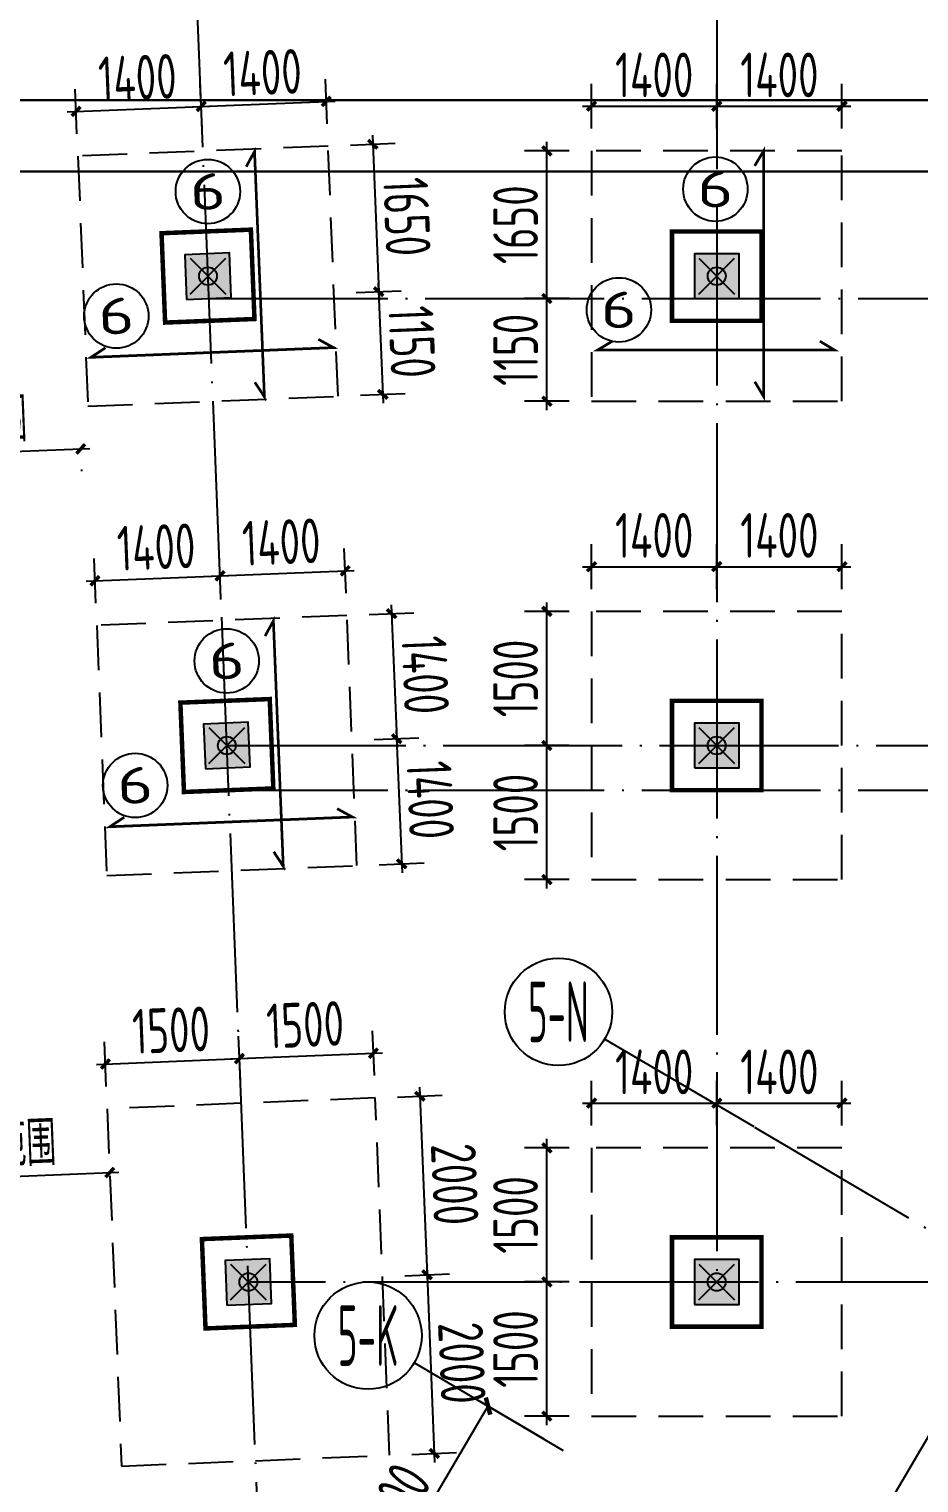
# Model space of a CAD drawing. Extents: x -57409 to 252654, y -8259 to 229119.
# Drawn here: x 42587 to 52539, y 168116 to 184376 of the extents above; entities that cross this region are included whole.
import ezdxf
from ezdxf.enums import TextEntityAlignment as Align

# ---------------------------------------------------------------- set-up
doc = ezdxf.new("R2010")
doc.units = 0
doc.header["$LTSCALE"] = 100
doc.header["$PDMODE"] = 35
doc.header["$PDSIZE"] = 200
doc.linetypes.add('DASHED', pattern=[0.75, 0.5, -0.25])
doc.linetypes.add('DOTE', pattern=[2.42, 2, -0.2, 0.02, -0.2])
doc.layers.get('0').update_dxf_attribs({"linetype": 'CONTINUOUS'})
doc.layers.get('Defpoints').update_dxf_attribs({"linetype": 'CONTINUOUS'})
for name, color, linetype in [('B-TEXT', 3, 'CONTINUOUS'), ('codim', 7, 'CONTINUOUS'), ('COLU', 7, 'CONTINUOUS'), ('CT', 2, 'CONTINUOUS'), ('dote', 253, 'DOTE'), ('h填实-柱墙', 254, 'CONTINUOUS'), ('Z-AXIS', 3, 'CONTINUOUS'), ('Z-TEXT', 2, 'CONTINUOUS'), ('z柱下板带', 140, 'CONTINUOUS'), ('板底钢筋', 24, 'CONTINUOUS')]:
    doc.layers.add(name, color=color, linetype=linetype)
doc.layers.add('重心计算', color=7, linetype='CONTINUOUS', plot=False)
doc.styles.add('_TCH_AXIS', font='tssdeng.shx', dxfattribs={"width": 0.7, "bigfont": 'tssdchn.shx'})
doc.styles.add('COMPLEX', font='tssdeng.shx', dxfattribs={"width": 0.7, "bigfont": 'tssdchn.shx'})
doc.styles.add('Jgcad-DIM', font='tssdeng.shx', dxfattribs={"width": 0.7, "bigfont": 'tssdchn.shx'})
doc.styles.add('TSSD_Dimension', font='tssdeng.shx', dxfattribs={"width": 0.7})
doc.dimstyles.new('TSSD_100_100$0', dxfattribs={"dimtxt": 300, "dimasz": 100, "dimexe": 100, "dimexo": 250, "dimgap": 100, "dimtad": 1, "dimdec": 0, "dimzin": 0, "dimdsep": 46, "dimtxsty": 'TSSD_Dimension', "dimblk": '_tsdbk', "dimblk1": '_tsdbk', "dimblk2": '_tsdbk', "dimsah": 1, "dimcen": 0, "dimdle": 100, "dimclrt": 7, "dimadec": 0, "dimazin": 0, "dimtfac": 1, "dimtdec": 0, "dimtix": 1, "dimtmove": 2, "dimatfit": 3, "dimldrblk": '_tsdbk', "dimfxl": 1, "dimtolj": 1, "dimtzin": 0, "dimarcsym": 0})

# ---------------------------------------------------------------- blocks, each defined once
blk = doc.blocks.new('_tsdbk')
blk.add_line((-1, 0), (0, 0))
at = {"const_width": 0.5}
blk.add_lwpolyline([(-0.7, -0.7), (0.7, 0.7)], dxfattribs=at)
blk = doc.blocks.new('*D418')
at = {"layer": 'Defpoints', "color": 0}
for p in [(47720, 168975), (48562, 168480), (47041, 165893)]:
    blk.add_point(p, dxfattribs=at)
at = {"layer": 'Z-AXIS', "color": 0, "lineweight": -2}
for p, q in [((48346, 168606), (47633, 169025)), ((46250, 166475), (47669, 168889)), ((46826, 166020), (46113, 166439))]:
    blk.add_line(p, q, dxfattribs=at)
at = {"layer": 'Z-AXIS', "color": 0, "lineweight": -2, "xscale": 100, "yscale": 100, "zscale": 100}
for p, rotation in [((47720, 168975), 59.54537173678716), ((46199, 166389), 239.5453717367871)]:
    blk.add_blockref('_tsdbk', p, dxfattribs=dict(at, rotation=rotation))
at = {"layer": 'Z-AXIS', "color": 7, "insert": (46658, 167859), "char_height": 500, "attachment_point": 5, "rotation": 59.5454, "style": 'TSSD_Dimension'}
blk.add_mtext('\\A1;3000', dxfattribs=at)
blk = doc.blocks.new('_AXISO')
blk.add_circle((0, 0), 0.5)
at = {"layer": 'B-TEXT', "style": 'COMPLEX', "width": 1.450893}
blk.add_attdef('A', text='', height=0.56, dxfattribs=at).set_placement((0.249375, -0.28), (0.749375, -0.28), align=Align.FIT)
blk = doc.blocks.new('_ArchTick')
at = {"color": 0, "linetype": 'ByBlock', "const_width": 0.4}
blk.add_lwpolyline([(-0.5, -0.5), (0.5, 0.5)], dxfattribs=at)
blk = doc.blocks.new('*D1705')
at = {"layer": 'codim', "color": 7, "lineweight": -2}
for p, q in [((43451, 172551), (43431, 173050)), ((44950, 172611), (44930, 173111))]:
    blk.add_line(p, q, dxfattribs=at)
at = {"layer": 'codim', "color": 0, "lineweight": -2}
blk.add_line((43341, 172797), (45040, 172865), dxfattribs=at)
at = {"layer": 'Defpoints', "color": 0}
for p in [(44940, 172861), (44960, 172361), (43461, 172301)]:
    blk.add_point(p, dxfattribs=at)
at = {"layer": 'codim', "color": 0, "lineweight": -2, "xscale": 100, "yscale": 100, "zscale": 100}
for p, rotation in [((43441, 172801), 182.2987729970979), ((44940, 172861), 2.29877299709794)]:
    blk.add_blockref('_ArchTick', p, dxfattribs=dict(at, rotation=rotation))
at = {"layer": 'codim', "color": 1, "insert": (44176, 173180), "char_height": 500, "attachment_point": 5, "rotation": 2.2988, "style": 'Jgcad-DIM'}
blk.add_mtext('\\A1;1500', dxfattribs=at)
blk = doc.blocks.new('*D1706')
at = {"layer": 'codim', "color": 7, "lineweight": -2}
for p, q in [((44950, 172611), (44930, 173111)), ((46449, 172671), (46428, 173171))]:
    blk.add_line(p, q, dxfattribs=at)
at = {"layer": 'codim', "color": 0, "lineweight": -2}
blk.add_line((44840, 172857), (46538, 172925), dxfattribs=at)
at = {"layer": 'Defpoints', "color": 0}
for p in [(46438, 172921), (44960, 172361), (46459, 172421)]:
    blk.add_point(p, dxfattribs=at)
at = {"layer": 'codim', "color": 0, "lineweight": -2, "xscale": 100, "yscale": 100, "zscale": 100}
for p, rotation in [((44940, 172861), 182.2987729970979), ((46438, 172921), 2.29877299709794)]:
    blk.add_blockref('_ArchTick', p, dxfattribs=dict(at, rotation=rotation))
at = {"layer": 'codim', "color": 1, "insert": (45675, 173241), "char_height": 500, "attachment_point": 5, "rotation": 2.2988, "style": 'Jgcad-DIM'}
blk.add_mtext('\\A1;1500', dxfattribs=at)
blk = doc.blocks.new('*D1707')
at = {"layer": 'codim', "color": 0, "lineweight": -2}
blk.add_line((46954, 172541), (47042, 170343), dxfattribs=at)
at = {"layer": 'codim', "color": 7, "lineweight": -2}
for p, q in [((46708, 172431), (47208, 172451)), ((46789, 170433), (47288, 170453))]:
    blk.add_line(p, q, dxfattribs=at)
at = {"layer": 'Defpoints', "color": 0}
for p in [(46459, 172421), (46539, 170423), (47038, 170443)]:
    blk.add_point(p, dxfattribs=at)
at = {"layer": 'codim', "color": 0, "lineweight": -2, "xscale": 100, "yscale": 100, "zscale": 100}
for p, rotation in [((46958, 172441), 92.29877300032996), ((47038, 170443), 272.29877300033)]:
    blk.add_blockref('_ArchTick', p, dxfattribs=dict(at, rotation=rotation))
at = {"layer": 'codim', "color": 1, "insert": (47348, 171456), "char_height": 500, "attachment_point": 5, "rotation": 272.2988, "style": 'Jgcad-DIM'}
blk.add_mtext('\\A1;2000', dxfattribs=at)
blk = doc.blocks.new('*D1708')
at = {"layer": 'codim', "color": 7, "lineweight": -2}
for p, q in [((46789, 170433), (47288, 170453)), ((46869, 168435), (47368, 168455))]:
    blk.add_line(p, q, dxfattribs=at)
at = {"layer": 'codim', "color": 0, "lineweight": -2}
blk.add_line((47034, 170543), (47123, 168345), dxfattribs=at)
at = {"layer": 'Defpoints', "color": 0}
for p in [(46539, 170423), (46619, 168424), (47119, 168445)]:
    blk.add_point(p, dxfattribs=at)
at = {"layer": 'codim', "color": 0, "lineweight": -2, "xscale": 100, "yscale": 100, "zscale": 100}
for p, rotation in [((47038, 170443), 92.29877300032996), ((47119, 168445), 272.29877300033)]:
    blk.add_blockref('_ArchTick', p, dxfattribs=dict(at, rotation=rotation))
at = {"layer": 'codim', "color": 1, "insert": (47428, 169458), "char_height": 500, "attachment_point": 5, "rotation": 272.2988, "style": 'Jgcad-DIM'}
blk.add_mtext('\\A1;2000', dxfattribs=at)
blk = doc.blocks.new('*D1709')
at = {"layer": 'codim', "color": 7, "lineweight": -2}
for p, q in [((43334, 177955), (43314, 178455)), ((44733, 178011), (44713, 178511))]:
    blk.add_line(p, q, dxfattribs=at)
at = {"layer": 'codim', "color": 0, "lineweight": -2}
blk.add_line((43224, 178201), (44823, 178265), dxfattribs=at)
at = {"layer": 'Defpoints', "color": 0}
for p in [(44723, 178261), (44743, 177762), (43344, 177705)]:
    blk.add_point(p, dxfattribs=at)
at = {"layer": 'codim', "color": 0, "lineweight": -2, "xscale": 100, "yscale": 100, "zscale": 100}
for p, rotation in [((43324, 178205), 182.298772997112), ((44723, 178261), 2.298772997111973)]:
    blk.add_blockref('_ArchTick', p, dxfattribs=dict(at, rotation=rotation))
at = {"layer": 'codim', "color": 1, "insert": (44009, 178583), "char_height": 500, "attachment_point": 5, "rotation": 2.2988, "style": 'Jgcad-DIM'}
blk.add_mtext('\\A1;1400', dxfattribs=at)
blk = doc.blocks.new('*D1710')
at = {"layer": 'codim', "color": 7, "lineweight": -2}
for p, q in [((46132, 178068), (46112, 178567)), ((44733, 178011), (44713, 178511))]:
    blk.add_line(p, q, dxfattribs=at)
at = {"layer": 'codim', "color": 0, "lineweight": -2}
blk.add_line((44623, 178257), (46222, 178321), dxfattribs=at)
at = {"layer": 'Defpoints', "color": 0}
for p in [(46122, 178317), (44743, 177762), (46142, 177818)]:
    blk.add_point(p, dxfattribs=at)
at = {"layer": 'codim', "color": 0, "lineweight": -2, "xscale": 100, "yscale": 100, "zscale": 100}
for p, rotation in [((46122, 178317), 2.298772997111973), ((44723, 178261), 182.298772997112)]:
    blk.add_blockref('_ArchTick', p, dxfattribs=dict(at, rotation=rotation))
at = {"layer": 'codim', "color": 1, "insert": (45408, 178639), "char_height": 500, "attachment_point": 5, "rotation": 2.2988, "style": 'Jgcad-DIM'}
blk.add_mtext('\\A1;1400', dxfattribs=at)
blk = doc.blocks.new('*D1711')
at = {"layer": 'codim', "color": 0, "lineweight": -2}
blk.add_line((46637, 177938), (46702, 176339), dxfattribs=at)
at = {"layer": 'codim', "color": 7, "lineweight": -2}
for p, q in [((46392, 177828), (46891, 177848)), ((46448, 176429), (46947, 176449))]:
    blk.add_line(p, q, dxfattribs=at)
at = {"layer": 'Defpoints', "color": 0}
for p in [(46142, 177818), (46698, 176439), (46198, 176419)]:
    blk.add_point(p, dxfattribs=at)
at = {"layer": 'codim', "color": 0, "lineweight": -2, "xscale": 100, "yscale": 100, "zscale": 100}
for p, rotation in [((46641, 177838), 92.29877300032996), ((46698, 176439), 272.29877300033)]:
    blk.add_blockref('_ArchTick', p, dxfattribs=dict(at, rotation=rotation))
at = {"layer": 'codim', "color": 1, "insert": (47019, 177152), "char_height": 500, "attachment_point": 5, "rotation": 272.2988, "style": 'Jgcad-DIM'}
blk.add_mtext('\\A1;1400', dxfattribs=at)
blk = doc.blocks.new('*D1712')
at = {"layer": 'codim', "color": 7, "lineweight": -2}
for p, q in [((46448, 176429), (46947, 176449)), ((46504, 175030), (47004, 175050))]:
    blk.add_line(p, q, dxfattribs=at)
at = {"layer": 'codim', "color": 0, "lineweight": -2}
blk.add_line((46694, 176539), (46758, 174940), dxfattribs=at)
at = {"layer": 'Defpoints', "color": 0}
for p in [(46198, 176419), (46254, 175020), (46754, 175040)]:
    blk.add_point(p, dxfattribs=at)
at = {"layer": 'codim', "color": 0, "lineweight": -2, "xscale": 100, "yscale": 100, "zscale": 100}
for p, rotation in [((46698, 176439), 92.29877300032996), ((46754, 175040), 272.29877300033)]:
    blk.add_blockref('_ArchTick', p, dxfattribs=dict(at, rotation=rotation))
at = {"layer": 'codim', "color": 1, "insert": (47075, 175754), "char_height": 500, "attachment_point": 5, "rotation": 272.2988, "style": 'Jgcad-DIM'}
blk.add_mtext('\\A1;1400', dxfattribs=at)
blk = doc.blocks.new('*D1713')
at = {"layer": 'codim', "color": 7, "lineweight": -2}
for p, q in [((44522, 183261), (44502, 183761)), ((43123, 183205), (43103, 183705))]:
    blk.add_line(p, q, dxfattribs=at)
at = {"layer": 'codim', "color": 0, "lineweight": -2}
blk.add_line((43013, 183451), (44612, 183515), dxfattribs=at)
at = {"layer": 'Defpoints', "color": 0}
for p in [(44512, 183511), (43133, 182955), (44532, 183011)]:
    blk.add_point(p, dxfattribs=at)
at = {"layer": 'codim', "color": 0, "lineweight": -2, "xscale": 100, "yscale": 100, "zscale": 100}
for p, rotation in [((44512, 183511), 2.298772997113856), ((43113, 183455), 182.2987729971139)]:
    blk.add_blockref('_ArchTick', p, dxfattribs=dict(at, rotation=rotation))
at = {"layer": 'codim', "color": 1, "insert": (43799, 183833), "char_height": 500, "attachment_point": 5, "rotation": 2.2988, "style": 'Jgcad-DIM'}
blk.add_mtext('\\A1;1400', dxfattribs=at)
blk = doc.blocks.new('*D1892')
at = {"layer": 'codim', "color": 7, "lineweight": -2}
for p, q in [((44522, 183261), (44502, 183761)), ((45921, 183317), (45901, 183817))]:
    blk.add_line(p, q, dxfattribs=at)
at = {"layer": 'codim', "color": 0, "lineweight": -2}
blk.add_line((44412, 183507), (46011, 183571), dxfattribs=at)
at = {"layer": 'Defpoints', "color": 0}
for p in [(45911, 183567), (44532, 183011), (45931, 183068)]:
    blk.add_point(p, dxfattribs=at)
at = {"layer": 'codim', "color": 0, "lineweight": -2, "xscale": 100, "yscale": 100, "zscale": 100}
for p, rotation in [((44512, 183511), 182.2987729971139), ((45911, 183567), 2.298772997113856)]:
    blk.add_blockref('_ArchTick', p, dxfattribs=dict(at, rotation=rotation))
at = {"layer": 'codim', "color": 1, "insert": (45198, 183889), "char_height": 500, "attachment_point": 5, "rotation": 2.2988, "style": 'Jgcad-DIM'}
blk.add_mtext('\\A1;1400', dxfattribs=at)
blk = doc.blocks.new('*D1893')
at = {"layer": 'codim', "color": 7, "lineweight": -2}
for p, q in [((46181, 183078), (46680, 183098)), ((46247, 181429), (46747, 181449))]:
    blk.add_line(p, q, dxfattribs=at)
at = {"layer": 'codim', "color": 0, "lineweight": -2}
blk.add_line((46427, 183188), (46501, 181339), dxfattribs=at)
at = {"layer": 'Defpoints', "color": 0}
for p in [(45931, 183068), (45997, 181419), (46497, 181439)]:
    blk.add_point(p, dxfattribs=at)
at = {"layer": 'codim', "color": 0, "lineweight": -2, "xscale": 100, "yscale": 100, "zscale": 100}
for p, rotation in [((46431, 183088), 92.29877300032996), ((46497, 181439), 272.29877300033)]:
    blk.add_blockref('_ArchTick', p, dxfattribs=dict(at, rotation=rotation))
at = {"layer": 'codim', "color": 1, "insert": (46813, 182277), "char_height": 500, "attachment_point": 5, "rotation": 272.2988, "style": 'Jgcad-DIM'}
blk.add_mtext('\\A1;1650', dxfattribs=at)
blk = doc.blocks.new('*D1894')
at = {"layer": 'codim', "color": 0, "lineweight": -2}
blk.add_line((46493, 181539), (46547, 180190), dxfattribs=at)
at = {"layer": 'codim', "color": 7, "lineweight": -2}
for p, q in [((46247, 181429), (46747, 181449)), ((46293, 180280), (46793, 180300))]:
    blk.add_line(p, q, dxfattribs=at)
at = {"layer": 'Defpoints', "color": 0}
for p in [(45997, 181419), (46043, 180270), (46543, 180290)]:
    blk.add_point(p, dxfattribs=at)
at = {"layer": 'codim', "color": 0, "lineweight": -2, "xscale": 100, "yscale": 100, "zscale": 100}
for p, rotation in [((46497, 181439), 92.29877300032996), ((46543, 180290), 272.29877300033)]:
    blk.add_blockref('_ArchTick', p, dxfattribs=dict(at, rotation=rotation))
at = {"layer": 'codim', "color": 1, "insert": (46870, 180878), "char_height": 500, "attachment_point": 5, "rotation": 272.2988, "style": 'Jgcad-DIM'}
blk.add_mtext('\\A1;1150', dxfattribs=at)
blk = doc.blocks.new('*D590')
at = {"layer": 'codim', "color": 0, "lineweight": -2}
blk.add_line((48378, 168763), (48378, 170463), dxfattribs=at)
at = {"layer": 'codim', "color": 7, "lineweight": -2}
for p, q in [((48628, 170363), (48128, 170363)), ((48628, 168863), (48128, 168863))]:
    blk.add_line(p, q, dxfattribs=at)
at = {"layer": 'Defpoints', "color": 0}
for p in [(48378, 170363), (48878, 170363), (48878, 168863)]:
    blk.add_point(p, dxfattribs=at)
at = {"layer": 'codim', "color": 0, "lineweight": -2, "xscale": 100, "yscale": 100, "zscale": 100}
for p, rotation in [((48378, 170363), 90), ((48378, 168863), 270)]:
    blk.add_blockref('_ArchTick', p, dxfattribs=dict(at, rotation=rotation))
at = {"layer": 'codim', "color": 1, "insert": (48028, 169613), "char_height": 500, "attachment_point": 5, "rotation": 90, "style": 'Jgcad-DIM'}
blk.add_mtext('\\A1;1500', dxfattribs=at)
blk = doc.blocks.new('*D591')
at = {"layer": 'codim', "color": 0, "lineweight": -2}
blk.add_line((48378, 170263), (48378, 171963), dxfattribs=at)
at = {"layer": 'codim', "color": 7, "lineweight": -2}
for p, q in [((48628, 171863), (48128, 171863)), ((48628, 170363), (48128, 170363))]:
    blk.add_line(p, q, dxfattribs=at)
at = {"layer": 'Defpoints', "color": 0}
for p in [(48378, 171863), (48878, 171863), (48878, 170363)]:
    blk.add_point(p, dxfattribs=at)
at = {"layer": 'codim', "color": 0, "lineweight": -2, "xscale": 100, "yscale": 100, "zscale": 100}
for p, rotation in [((48378, 171863), 90), ((48378, 170363), 270)]:
    blk.add_blockref('_ArchTick', p, dxfattribs=dict(at, rotation=rotation))
at = {"layer": 'codim', "color": 1, "insert": (48028, 171113), "char_height": 500, "attachment_point": 5, "rotation": 90, "style": 'Jgcad-DIM'}
blk.add_mtext('\\A1;1500', dxfattribs=at)
blk = doc.blocks.new('*D592')
at = {"layer": 'codim', "color": 7, "lineweight": -2}
for p, q in [((48878, 172113), (48878, 172613)), ((50278, 172113), (50278, 172613))]:
    blk.add_line(p, q, dxfattribs=at)
at = {"layer": 'codim', "color": 0, "lineweight": -2}
blk.add_line((48778, 172363), (50378, 172363), dxfattribs=at)
at = {"layer": 'Defpoints', "color": 0}
for p in [(50278, 172363), (48878, 171863), (50278, 171863)]:
    blk.add_point(p, dxfattribs=at)
at = {"layer": 'codim', "color": 0, "lineweight": -2, "xscale": 100, "yscale": 100, "zscale": 100, "rotation": 180}
blk.add_blockref('_ArchTick', (48878, 172363), dxfattribs=at)
at = {"layer": 'codim', "color": 0, "lineweight": -2, "xscale": 100, "yscale": 100, "zscale": 100}
blk.add_blockref('_ArchTick', (50278, 172363), dxfattribs=at)
at = {"layer": 'codim', "color": 1, "insert": (49578, 172713), "char_height": 500, "attachment_point": 5, "style": 'Jgcad-DIM'}
blk.add_mtext('\\A1;1400', dxfattribs=at)
blk = doc.blocks.new('*D593')
at = {"layer": 'codim', "color": 7, "lineweight": -2}
for p, q in [((50278, 172113), (50278, 172613)), ((51678, 172113), (51678, 172613))]:
    blk.add_line(p, q, dxfattribs=at)
at = {"layer": 'codim', "color": 0, "lineweight": -2}
blk.add_line((50178, 172363), (51778, 172363), dxfattribs=at)
at = {"layer": 'Defpoints', "color": 0}
for p in [(51678, 172363), (50278, 171863), (51678, 171863)]:
    blk.add_point(p, dxfattribs=at)
at = {"layer": 'codim', "color": 0, "lineweight": -2, "xscale": 100, "yscale": 100, "zscale": 100, "rotation": 180}
blk.add_blockref('_ArchTick', (50278, 172363), dxfattribs=at)
at = {"layer": 'codim', "color": 0, "lineweight": -2, "xscale": 100, "yscale": 100, "zscale": 100}
blk.add_blockref('_ArchTick', (51678, 172363), dxfattribs=at)
at = {"layer": 'codim', "color": 1, "insert": (50978, 172713), "char_height": 500, "attachment_point": 5, "style": 'Jgcad-DIM'}
blk.add_mtext('\\A1;1400', dxfattribs=at)
blk = doc.blocks.new('*D481')
at = {"layer": 'codim', "color": 0, "lineweight": -2}
blk.add_line((48378, 174763), (48378, 176463), dxfattribs=at)
at = {"layer": 'codim', "color": 7, "lineweight": -2}
for p, q in [((48628, 176363), (48128, 176363)), ((48628, 174863), (48128, 174863))]:
    blk.add_line(p, q, dxfattribs=at)
at = {"layer": 'Defpoints', "color": 0}
for p in [(48378, 176363), (48878, 176363), (48878, 174863)]:
    blk.add_point(p, dxfattribs=at)
at = {"layer": 'codim', "color": 0, "lineweight": -2, "xscale": 100, "yscale": 100, "zscale": 100}
for p, rotation in [((48378, 176363), 90), ((48378, 174863), 270)]:
    blk.add_blockref('_ArchTick', p, dxfattribs=dict(at, rotation=rotation))
at = {"layer": 'codim', "color": 1, "insert": (48028, 175613), "char_height": 500, "attachment_point": 5, "rotation": 90, "style": 'Jgcad-DIM'}
blk.add_mtext('\\A1;1500', dxfattribs=at)
blk = doc.blocks.new('*D482')
at = {"layer": 'codim', "color": 0, "lineweight": -2}
blk.add_line((48378, 176263), (48378, 177963), dxfattribs=at)
at = {"layer": 'codim', "color": 7, "lineweight": -2}
for p, q in [((48628, 177863), (48128, 177863)), ((48628, 176363), (48128, 176363))]:
    blk.add_line(p, q, dxfattribs=at)
at = {"layer": 'Defpoints', "color": 0}
for p in [(48378, 177863), (48878, 177863), (48878, 176363)]:
    blk.add_point(p, dxfattribs=at)
at = {"layer": 'codim', "color": 0, "lineweight": -2, "xscale": 100, "yscale": 100, "zscale": 100}
for p, rotation in [((48378, 177863), 90), ((48378, 176363), 270)]:
    blk.add_blockref('_ArchTick', p, dxfattribs=dict(at, rotation=rotation))
at = {"layer": 'codim', "color": 1, "insert": (48028, 177113), "char_height": 500, "attachment_point": 5, "rotation": 90, "style": 'Jgcad-DIM'}
blk.add_mtext('\\A1;1500', dxfattribs=at)
blk = doc.blocks.new('*D483')
at = {"layer": 'codim', "color": 7, "lineweight": -2}
for p, q in [((48878, 178113), (48878, 178613)), ((50278, 178113), (50278, 178613))]:
    blk.add_line(p, q, dxfattribs=at)
at = {"layer": 'codim', "color": 0, "lineweight": -2}
blk.add_line((48778, 178363), (50378, 178363), dxfattribs=at)
at = {"layer": 'Defpoints', "color": 0}
for p in [(50278, 178363), (48878, 177863), (50278, 177863)]:
    blk.add_point(p, dxfattribs=at)
at = {"layer": 'codim', "color": 0, "lineweight": -2, "xscale": 100, "yscale": 100, "zscale": 100, "rotation": 180}
blk.add_blockref('_ArchTick', (48878, 178363), dxfattribs=at)
at = {"layer": 'codim', "color": 0, "lineweight": -2, "xscale": 100, "yscale": 100, "zscale": 100}
blk.add_blockref('_ArchTick', (50278, 178363), dxfattribs=at)
at = {"layer": 'codim', "color": 1, "insert": (49578, 178713), "char_height": 500, "attachment_point": 5, "style": 'Jgcad-DIM'}
blk.add_mtext('\\A1;1400', dxfattribs=at)
blk = doc.blocks.new('*D484')
at = {"layer": 'codim', "color": 7, "lineweight": -2}
for p, q in [((50278, 178113), (50278, 178613)), ((51678, 178113), (51678, 178613))]:
    blk.add_line(p, q, dxfattribs=at)
at = {"layer": 'codim', "color": 0, "lineweight": -2}
blk.add_line((50178, 178363), (51778, 178363), dxfattribs=at)
at = {"layer": 'Defpoints', "color": 0}
for p in [(51678, 178363), (50278, 177863), (51678, 177863)]:
    blk.add_point(p, dxfattribs=at)
at = {"layer": 'codim', "color": 0, "lineweight": -2, "xscale": 100, "yscale": 100, "zscale": 100, "rotation": 180}
blk.add_blockref('_ArchTick', (50278, 178363), dxfattribs=at)
at = {"layer": 'codim', "color": 0, "lineweight": -2, "xscale": 100, "yscale": 100, "zscale": 100}
blk.add_blockref('_ArchTick', (51678, 178363), dxfattribs=at)
at = {"layer": 'codim', "color": 1, "insert": (50978, 178713), "char_height": 500, "attachment_point": 5, "style": 'Jgcad-DIM'}
blk.add_mtext('\\A1;1400', dxfattribs=at)
blk = doc.blocks.new('*D485')
at = {"layer": 'codim', "color": 7, "lineweight": -2}
for p, q in [((48628, 181363), (48128, 181363)), ((48628, 180213), (48128, 180213))]:
    blk.add_line(p, q, dxfattribs=at)
at = {"layer": 'codim', "color": 0, "lineweight": -2}
blk.add_line((48378, 180113), (48378, 181463), dxfattribs=at)
at = {"layer": 'Defpoints', "color": 0}
for p in [(48378, 181363), (48878, 181363), (48878, 180213)]:
    blk.add_point(p, dxfattribs=at)
at = {"layer": 'codim', "color": 0, "lineweight": -2, "xscale": 100, "yscale": 100, "zscale": 100}
for p, rotation in [((48378, 181363), 90), ((48378, 180213), 270)]:
    blk.add_blockref('_ArchTick', p, dxfattribs=dict(at, rotation=rotation))
at = {"layer": 'codim', "color": 1, "insert": (48028, 180788), "char_height": 500, "attachment_point": 5, "rotation": 90, "style": 'Jgcad-DIM'}
blk.add_mtext('\\A1;1150', dxfattribs=at)
blk = doc.blocks.new('*D486')
at = {"layer": 'codim', "color": 0, "lineweight": -2}
blk.add_line((48378, 181263), (48378, 183113), dxfattribs=at)
at = {"layer": 'codim', "color": 7, "lineweight": -2}
for p, q in [((48628, 183013), (48128, 183013)), ((48628, 181363), (48128, 181363))]:
    blk.add_line(p, q, dxfattribs=at)
at = {"layer": 'Defpoints', "color": 0}
for p in [(48378, 183013), (48878, 183013), (48878, 181363)]:
    blk.add_point(p, dxfattribs=at)
at = {"layer": 'codim', "color": 0, "lineweight": -2, "xscale": 100, "yscale": 100, "zscale": 100}
for p, rotation in [((48378, 183013), 90), ((48378, 181363), 270)]:
    blk.add_blockref('_ArchTick', p, dxfattribs=dict(at, rotation=rotation))
at = {"layer": 'codim', "color": 1, "insert": (48028, 182188), "char_height": 500, "attachment_point": 5, "rotation": 90, "style": 'Jgcad-DIM'}
blk.add_mtext('\\A1;1650', dxfattribs=at)
blk = doc.blocks.new('*D617')
at = {"layer": 'codim', "color": 7, "lineweight": -2}
for p, q in [((48878, 183263), (48878, 183763)), ((50278, 183263), (50278, 183763))]:
    blk.add_line(p, q, dxfattribs=at)
at = {"layer": 'codim', "color": 0, "lineweight": -2}
blk.add_line((48778, 183513), (50378, 183513), dxfattribs=at)
at = {"layer": 'Defpoints', "color": 0}
for p in [(50278, 183513), (48878, 183013), (50278, 183013)]:
    blk.add_point(p, dxfattribs=at)
at = {"layer": 'codim', "color": 0, "lineweight": -2, "xscale": 100, "yscale": 100, "zscale": 100, "rotation": 180}
blk.add_blockref('_ArchTick', (48878, 183513), dxfattribs=at)
at = {"layer": 'codim', "color": 0, "lineweight": -2, "xscale": 100, "yscale": 100, "zscale": 100}
blk.add_blockref('_ArchTick', (50278, 183513), dxfattribs=at)
at = {"layer": 'codim', "color": 1, "insert": (49578, 183863), "char_height": 500, "attachment_point": 5, "style": 'Jgcad-DIM'}
blk.add_mtext('\\A1;1400', dxfattribs=at)
blk = doc.blocks.new('*D618')
at = {"layer": 'codim', "color": 7, "lineweight": -2}
for p, q in [((50278, 183263), (50278, 183763)), ((51678, 183263), (51678, 183763))]:
    blk.add_line(p, q, dxfattribs=at)
at = {"layer": 'codim', "color": 0, "lineweight": -2}
blk.add_line((50178, 183513), (51778, 183513), dxfattribs=at)
at = {"layer": 'Defpoints', "color": 0}
for p in [(51678, 183513), (50278, 183013), (51678, 183013)]:
    blk.add_point(p, dxfattribs=at)
at = {"layer": 'codim', "color": 0, "lineweight": -2, "xscale": 100, "yscale": 100, "zscale": 100, "rotation": 180}
blk.add_blockref('_ArchTick', (50278, 183513), dxfattribs=at)
at = {"layer": 'codim', "color": 0, "lineweight": -2, "xscale": 100, "yscale": 100, "zscale": 100}
blk.add_blockref('_ArchTick', (51678, 183513), dxfattribs=at)
at = {"layer": 'codim', "color": 1, "insert": (50978, 183863), "char_height": 500, "attachment_point": 5, "style": 'Jgcad-DIM'}
blk.add_mtext('\\A1;1400', dxfattribs=at)
blk = doc.blocks.new('*D2861')
at = {"layer": 'codim', "color": 0, "lineweight": -2}
blk.add_line((40067, 179556), (43265, 179684), dxfattribs=at)
at = {"layer": 'codim', "color": 7, "lineweight": -2}
for p, q in [((43174, 179450), (43175, 179430)), ((40176, 179329), (40177, 179310))]:
    blk.add_line(p, q, dxfattribs=at)
at = {"layer": 'Defpoints', "color": 0}
for p in [(43164, 179699), (43165, 179680), (40166, 179579)]:
    blk.add_point(p, dxfattribs=at)
at = {"layer": 'codim', "color": 0, "lineweight": -2, "xscale": 100, "yscale": 100, "zscale": 100}
for p, rotation in [((43165, 179680), 2.300000000049931), ((40167, 179560), 182.3000000000499)]:
    blk.add_blockref('_ArchTick', p, dxfattribs=dict(at, rotation=rotation))
at = {"layer": 'codim', "color": 1, "insert": (41899, 179989), "char_height": 500, "attachment_point": 5, "rotation": 2.3, "style": 'Jgcad-DIM'}
blk.add_mtext('\\A1;附加范围', dxfattribs=at)
blk = doc.blocks.new('*D2862')
at = {"layer": 'codim', "color": 0, "lineweight": -2}
blk.add_line((40392, 171462), (43590, 171591), dxfattribs=at)
at = {"layer": 'codim', "color": 7, "lineweight": -2}
for p, q in [((40501, 171236), (40502, 171216)), ((43499, 171356), (43500, 171337))]:
    blk.add_line(p, q, dxfattribs=at)
at = {"layer": 'Defpoints', "color": 0}
for p in [(43489, 171606), (43490, 171587), (40491, 171486)]:
    blk.add_point(p, dxfattribs=at)
at = {"layer": 'codim', "color": 0, "lineweight": -2, "xscale": 100, "yscale": 100, "zscale": 100}
for p, rotation in [((43490, 171587), 2.300000000049931), ((40492, 171466), 182.3000000000499)]:
    blk.add_blockref('_ArchTick', p, dxfattribs=dict(at, rotation=rotation))
at = {"layer": 'codim', "color": 1, "insert": (42224, 171895), "char_height": 500, "attachment_point": 5, "rotation": 2.3, "style": 'Jgcad-DIM'}
blk.add_mtext('\\A1;附加范围', dxfattribs=at)
blk = doc.blocks.new('后浇带现场')
at = {"color": 6, "lineweight": 30}
blk.add_lwpolyline([(660511, 730049), (710056, 730049), (710057, 730849), (660479, 730849)], dxfattribs=at)

msp = doc.modelspace()

# ---------------------------------------------------------------- hatches: boundary and pattern name
at = {"layer": 'h填实-柱墙'}
for points in [[(44348.6, 181352.9), (44848.2, 181373), (44828.1, 181872.5), (44328.5, 181852.5)], [(50027.6, 181362.7), (50527.6, 181362.7), (50527.6, 181862.7), (50027.6, 181862.7)], [(44559.3, 176102.9), (45058.9, 176123), (45038.9, 176622.5), (44539.3, 176602.5)], [(50027.6, 176112.7), (50527.6, 176112.7), (50527.6, 176612.7), (50027.6, 176612.7)], [(44800.2, 170102.9), (45299.8, 170123), (45279.7, 170622.5), (44780.1, 170602.5)], [(50027.6, 170112.7), (50527.6, 170112.7), (50527.6, 170612.7), (50027.6, 170612.7)]]:
    msp.add_hatch(color=256, dxfattribs=at).paths.add_polyline_path(points)

# ---------------------------------------------------------------- linework, layer by layer
at = {"layer": 'COLU'}
for points in [[(44348.6, 181352.9), (44848.2, 181373), (44828.1, 181872.5), (44328.5, 181852.5)], [(50027.6, 181362.7), (50527.6, 181362.7), (50527.6, 181862.7), (50027.6, 181862.7)], [(44559.3, 176102.9), (45058.9, 176123), (45038.9, 176622.5), (44539.3, 176602.5)], [(50027.6, 176112.7), (50527.6, 176112.7), (50527.6, 176612.7), (50027.6, 176612.7)], [(44800.2, 170102.9), (45299.8, 170123), (45279.7, 170622.5), (44780.1, 170602.5)], [(50027.6, 170112.7), (50527.6, 170112.7), (50527.6, 170612.7), (50027.6, 170612.7)]]:
    msp.add_lwpolyline(points, close=True, dxfattribs=at)
at = {"layer": 'CT', "const_width": 50}
for points in [[(44108.8, 181093.1), (45108, 181133.2), (45067.9, 182132.4), (44068.7, 182092.3)], [(49777.6, 181112.7), (50777.6, 181112.7), (50777.6, 182112.7), (49777.6, 182112.7)], [(44319.6, 175843.1), (45318.8, 175883.2), (45278.7, 176882.4), (44279.5, 176842.3)], [(49777.6, 175862.7), (50777.6, 175862.7), (50777.6, 176862.7), (49777.6, 176862.7)], [(44560.4, 169843.1), (45559.6, 169883.2), (45519.5, 170882.4), (44520.3, 170842.3)], [(49777.6, 169862.7), (50777.6, 169862.7), (50777.6, 170862.7), (49777.6, 170862.7)]]:
    msp.add_lwpolyline(points, close=True, dxfattribs=at)
at = {"layer": 'dote', "ltscale": 10}
for p, q in [((50277.6, 218687.9), (50277.6, 170462.7)), ((50742.8, 28297.9), (43274.9, 214333)), ((44598.4, 181362.7), (219938.2, 181362.7)), ((44799.1, 176362.7), (89462.8, 176362.7)), ((44598.4, 175862.7), (219938.2, 175862.7)), ((50698.1, 172095.4), (89753.7, 149131.5, 0)), ((54408.9, 171645.1), (44954, 155541.8)), ((89462.8, 170362.7), (45040, 170362.7))]:
    msp.add_line(p, q, dxfattribs=at)
at = {"layer": 'Z-AXIS'}
for p, q in [((49024.6, 173079.7), (50690.7, 172100.1)), ((46895.8, 169459.2), (48561.9, 168479.5))]:
    msp.add_line(p, q, dxfattribs=at)
at = {"layer": 'z柱下板带', "color": 30, "linetype": 'DASHED', "ltscale": 10}
for points in [[(43245.6, 180157.7), (46043.4, 180270), (45931.1, 183067.8), (43133.3, 182955.4)], [(48877.6, 180212.7), (51677.6, 180212.7), (51677.6, 183012.7), (48877.6, 183012.7)], [(43456.4, 174907.7), (46254.1, 175020), (46141.8, 177817.8), (43344.1, 177705.4)]]:
    msp.add_lwpolyline(points, close=True, dxfattribs=at)
at = {"layer": 'z柱下板带', "linetype": 'DASHED', "ltscale": 10}
for points in [[(48877.6, 174862.7), (51677.6, 174862.7), (51677.6, 177862.7), (48877.6, 177862.7)], [(43461, 172300.9), (43621.4, 168304.2), (46619, 168424.5), (46458.5, 172421.3)]]:
    msp.add_lwpolyline(points, close=True, dxfattribs=at)
at = {"layer": 'z柱下板带', "color": 181, "linetype": 'DASHED', "ltscale": 10}
msp.add_lwpolyline([(48877.6, 168862.7), (51677.6, 168862.7), (51677.6, 171862.7), (48877.6, 171862.7)], close=True, dxfattribs=at)
at = {"layer": '板底钢筋', "const_width": 30}
for points in [[(45112.5, 180425.1), (45219.1, 180262.6), (45108.9, 183007.2), (45015.7, 182836.6)], [(50702.3, 180432.6), (50802.3, 180265.9), (50802.3, 183012.7), (50702.3, 182846.1)], [(43441.4, 180810.9), (43278.8, 180704.3), (45992, 180813.2), (45821.5, 180906.4)], [(49109.9, 180885.1), (48943.2, 180785.1), (51596.7, 180785.1), (51430.1, 180885.1)], [(45323.2, 175175.1), (45429.8, 175012.6), (45319.6, 177757.2), (45226.4, 177586.6)], [(43652.1, 175560.9), (43489.6, 175454.3), (46202.8, 175563.2), (46032.2, 175656.4)]]:
    msp.add_lwpolyline(points, dxfattribs=at)
at = {"layer": '重心计算', "color": 5}
for p in [(44588.4, 181612.7), (44588.4, 181612.7), (50277.6, 181612.7), (50277.6, 181612.7), (50277.6, 181612.7), (44799.1, 176362.7), (44799.1, 176362.7), (50277.6, 176362.7), (50277.6, 176362.7), (50277.6, 176362.7), (45040, 170362.7), (45040, 170362.7), (50277.6, 170362.7), (50277.6, 170362.7), (50277.6, 170362.7)]:
    msp.add_point(p, dxfattribs=at)

# ---------------------------------------------------------------- block references
at = {"color": 3, "lineweight": 30}
msp.add_blockref('后浇带现场', (-627579.1, -547267.4), dxfattribs=at)
at = {"layer": 'Z-AXIS'}
ref = msp.add_blockref('_AXISO', (48507.4, 173383.8), dxfattribs=dict(at, xscale=1199.999999999998, yscale=1200, zscale=1200, rotation=359.9996457873818))
ref.add_attrib('A', '5-N', dxfattribs={"color": 7, "height": 678.82, "rotation": 359.99965, "style": '_TCH_AXIS', "width": 0.433333}).set_placement((48168, 173044.4), (48846.8, 173044.4), align=Align.FIT)
ref = msp.add_blockref('_AXISO', (46378.6, 169763.3), dxfattribs=dict(at, xscale=1199.999999999998, yscale=1200, zscale=1200, rotation=359.9996457873818))
ref.add_attrib('A', '5-K', dxfattribs={"color": 7, "height": 678.82, "rotation": 359.99965, "style": '_TCH_AXIS', "width": 0.433333}).set_placement((46039.2, 169423.9), (46718, 169423.9), align=Align.FIT)
at = {"layer": 'Z-TEXT'}
ref = msp.add_blockref('_AXISO', (44586.7, 182558.4), dxfattribs=dict(at, xscale=720.0000000000073, yscale=720, zscale=720, rotation=2.298418784434462))
ref.add_attrib('A', '6', dxfattribs={"layer": 'Z-AXIS', "color": 7, "height": 407.3, "rotation": 2.29842, "style": '_TCH_AXIS', "width": 2}).set_placement((44391.4, 182346.7), (44798.3, 182363.1), align=Align.FIT)
ref = msp.add_blockref('_AXISO', (50262.5, 182585.2), dxfattribs=dict(at, xscale=720.0000000000074, yscale=720, zscale=720, rotation=359.9996457873825))
ref.add_attrib('A', '6', dxfattribs={"layer": 'Z-AXIS', "color": 7, "height": 407.3, "rotation": 359.99965, "style": '_TCH_AXIS', "width": 2}).set_placement((50058.9, 182381.6), (50466.2, 182381.6), align=Align.FIT)
ref = msp.add_blockref('_AXISO', (43563.2, 181166.4), dxfattribs=dict(at, xscale=720.0000000000073, yscale=720, zscale=720, rotation=2.298418784434462))
ref.add_attrib('A', '6', dxfattribs={"layer": 'Z-AXIS', "color": 7, "height": 407.3, "rotation": 2.29842, "style": '_TCH_AXIS', "width": 2}).set_placement((43367.9, 180954.7), (43774.9, 180971.1), align=Align.FIT)
ref = msp.add_blockref('_AXISO', (49184.1, 181235.4), dxfattribs=dict(at, xscale=720.0000000000074, yscale=720, zscale=720, rotation=359.9996457873825))
ref.add_attrib('A', '6', dxfattribs={"layer": 'Z-AXIS', "color": 7, "height": 407.3, "rotation": 359.99965, "style": '_TCH_AXIS', "width": 2}).set_placement((48980.4, 181031.8), (49387.7, 181031.8), align=Align.FIT)
ref = msp.add_blockref('_AXISO', (44797.4, 177308.4), dxfattribs=dict(at, xscale=720.0000000000073, yscale=720, zscale=720, rotation=2.298418784434426))
ref.add_attrib('A', '6', dxfattribs={"layer": 'Z-AXIS', "color": 7, "height": 407.3, "rotation": 2.29842, "style": '_TCH_AXIS', "width": 2}).set_placement((44602.1, 177096.7), (45009.1, 177113.1), align=Align.FIT)
ref = msp.add_blockref('_AXISO', (43774, 175916.4), dxfattribs=dict(at, xscale=720.0000000000073, yscale=720, zscale=720, rotation=2.298418784434426))
ref.add_attrib('A', '6', dxfattribs={"layer": 'Z-AXIS', "color": 7, "height": 407.3, "rotation": 2.29842, "style": '_TCH_AXIS', "width": 2}).set_placement((43578.7, 175704.7), (43985.6, 175721.1), align=Align.FIT)

# ---------------------------------------------------------------- dimensions: what is measured, and where the dimension line sits
at = {"layer": 'codim'}
for base, p1, p2, angle, picture, middle in [((45911, 183567.1), (44532.2, 183011.4), (45931.1, 183067.5), 2.29877, '*D1892', (45197.6, 183888.8)), ((44512.2, 183511), (43133.3, 182955.2), (44532.2, 183011.4), 2.29877, '*D1713', (43798.7, 183832.6)), ((46496.9, 181438.9), (45931.1, 183067.5), (45997.3, 181418.9), 272.29877, '*D1893', (46813.5, 182277.3)), ((48377.6, 183012.7), (48877.6, 181362.7), (48877.6, 183012.7), 90, '*D486', (48027.6, 182187.7)), ((46543, 180289.9), (45997.3, 181418.9), (46043.4, 180269.8), 272.29877, '*D1894', (46869.7, 180878.4)), ((48377.6, 181362.7), (48877.6, 180212.7), (48877.6, 181362.7), 90, '*D485', (48027.6, 180787.7)), ((44722.9, 178261.2), (43344.1, 177705.4), (44743, 177761.6), 2.29877, '*D1709', (44009.4, 178582.8)), ((46121.8, 178317.3), (44743, 177761.6), (46141.8, 177817.8), 2.29877, '*D1710', (45408.3, 178639)), ((46697.6, 176438.9), (46141.8, 177817.8), (46198, 176418.9), 272.29877, '*D1711', (47019.2, 177152.4)), ((48377.6, 177862.7), (48877.6, 176362.7), (48877.6, 177862.7), 90, '*D482', (48027.6, 177112.7)), ((46753.7, 175040.1), (46198, 176418.9), (46254.1, 175020), 272.29877, '*D1712', (47075.4, 175753.5)), ((48377.6, 176362.7), (48877.6, 174862.7), (48877.6, 176362.7), 90, '*D481', (48027.6, 175612.7)), ((44939.7, 172860.7), (43461, 172300.9), (44959.7, 172361.1), 2.29877, '*D1705', (44176.3, 173180.3)), ((46438.5, 172920.9), (44959.7, 172361.1), (46458.5, 172421.3), 2.29877, '*D1706', (45675, 173240.5)), ((50277.6, 172362.7), (48877.6, 171862.7), (50277.6, 171862.7), 0, '*D592', (49577.6, 172712.7)), ((51677.6, 172362.7), (50277.6, 171862.7), (51677.6, 171862.7), 0, '*D593', (50977.6, 172712.7)), ((47038.4, 170442.9), (46458.5, 172421.3), (46538.8, 170422.9), 272.29877, '*D1707', (47348, 171456.2)), ((48377.6, 171862.7), (48877.6, 170362.7), (48877.6, 171862.7), 90, '*D591', (48027.6, 171112.7)), ((47118.6, 168444.6), (46538.8, 170422.9), (46619, 168424.5), 272.29877, '*D1708', (47428.2, 169457.8)), ((48377.6, 170362.7), (48877.6, 168862.7), (48877.6, 170362.7), 90, '*D590', (48027.6, 169612.7))]:
    dim = msp.add_linear_dim(base=base, p1=p1, p2=p2, angle=angle, dimstyle='TSSD_100_100$0', override={"dimtxt": 500, "dimexe": 250, "dimtxsty": 'Jgcad-DIM', "dimblk": 'ArchTick', "dimblk1": 'ArchTick', "dimblk2": 'ArchTick', "dimclre": 7, "dimclrt": 1, "dimadec": 3}, dxfattribs=at)
    dim.commit()
    dim.dimension.update_dxf_attribs({"geometry": picture, "text_midpoint": middle})
for base, p1, p2, picture, middle in [((50277.6, 183512.7), (48877.6, 183012.7), (50277.6, 183012.7), '*D617', (49577.6, 183862.7)), ((51677.6, 183512.7), (50277.6, 183012.7), (51677.6, 183012.7), '*D618', (50977.6, 183862.7)), ((50277.6, 178362.7), (48877.6, 177862.7), (50277.6, 177862.7), '*D483', (49577.6, 178712.7)), ((51677.6, 178362.7), (50277.6, 177862.7), (51677.6, 177862.7), '*D484', (50977.6, 178712.7))]:
    dim = msp.add_linear_dim(base=base, p1=p1, p2=p2, dimstyle='TSSD_100_100$0', override={"dimtxt": 500, "dimexe": 250, "dimtxsty": 'Jgcad-DIM', "dimblk": 'ArchTick', "dimblk1": 'ArchTick', "dimblk2": 'ArchTick', "dimclre": 7, "dimclrt": 1, "dimadec": 3}, dxfattribs=at)
    dim.commit()
    dim.dimension.update_dxf_attribs({"geometry": picture, "text_midpoint": middle})
for base, p1, p2, picture, middle in [((43164.7, 179680.2), (40166.4, 179579.1), (43164, 179699.4), '*D2861', (41899.4, 179988.9)), ((43489.6, 171586.7), (40491.3, 171485.6), (43488.9, 171605.9), '*D2862', (42224.3, 171895.4))]:
    dim = msp.add_linear_dim(base=base, p1=p1, p2=p2, angle=182.3, text='附加范围', dimstyle='TSSD_100_100$0', override={"dimtxt": 500, "dimexe": 250, "dimtxsty": 'Jgcad-DIM', "dimblk": 'ArchTick', "dimblk1": 'ArchTick', "dimblk2": 'ArchTick', "dimclre": 7, "dimclrt": 1, "dimadec": 3}, dxfattribs=at)
    dim.commit()
    dim.dimension.update_dxf_attribs({"geometry": picture, "text_midpoint": middle, "dimtype": 160})
at = {"layer": 'Z-AXIS'}
dim = msp.add_linear_dim(base=(47719.7, 168974.8), p1=(47041.4, 165893.4), p2=(48561.9, 168479.5), angle=59.54537, dimstyle='TSSD_100_100$0', override={"dimtxt": 500}, dxfattribs=at)
dim.commit()
dim.dimension.update_dxf_attribs({"geometry": '*D418', "text_midpoint": (46657.7, 167859.1)})

doc.saveas('drawing.dxf')
